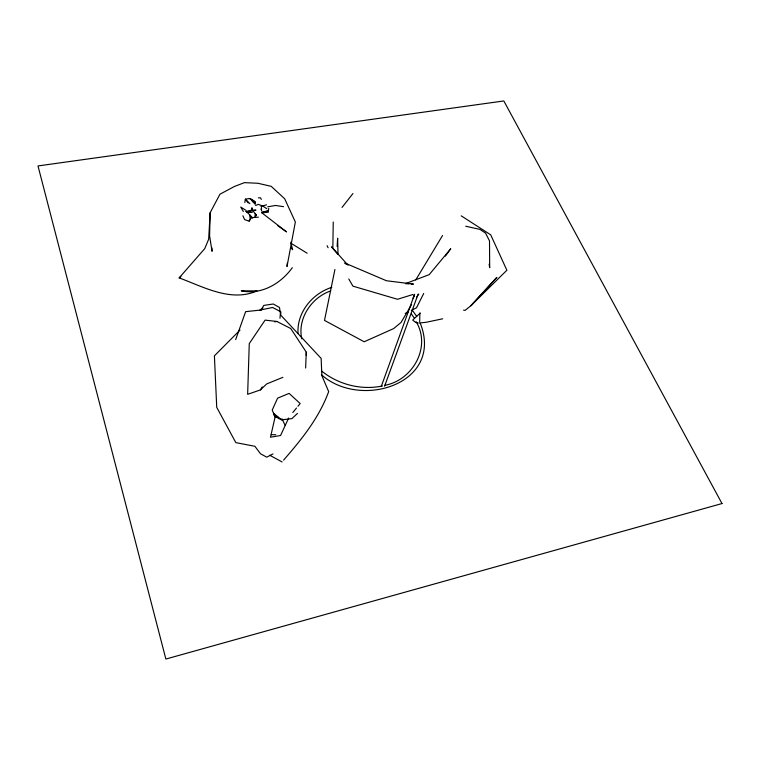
<?xml version="1.0" encoding="UTF-8"?>
<svg xmlns="http://www.w3.org/2000/svg" width="760" height="760" viewBox="0 0 760 760"><rect width="100%" height="100%" fill="white"/><g stroke="black" fill="none" stroke-linecap="round" stroke-linejoin="round"><path stroke-width="1.14" d="M332.851 247.751L333.25 222.034M251.892 208.439L251.864 210.121L246.876 212.192L246.173 211.451L251.864 210.121L255.968 210.149L253.878 210.539M419.672 321.746L419.872 313.11M287.299 263.102L287.005 266.532L295.355 221.996L284.705 198.797L271.206 186.333L257.887 183.264L244.454 182.637L234.308 186.532L219.934 194.218L210.14 212.762L209.598 235.951L212.049 251.322L211.879 247.817M298.034 333.269C296.799 312.351 312.369 293.502 331.787 287.346M306.166 355.262L306.28 352.174L290.728 328.5L276.868 321.461L265.088 320.122L249.27 343.587L247.646 394.326L260.404 389.909L266.674 383.933L282.91 377.321M305.624 368.03L306.28 352.174M210.14 212.762L208.667 239.21L204.744 248.624L179.16 277.894C203.699 286.947 230.898 302.394 257.022 290.918L241.262 290.833C261.449 295.165 280.725 283.651 292.324 267.71M337.126 246.401L337.62 238.203L338.019 254.391L331.512 246.867L348.042 265.202M279.984 318.25L280.383 313.548L279.49 307.477L273.239 304L263.758 305.425L260.917 310.45M268.717 208.373L268.29 212.22L261.896 212.857L286.529 231.895L277.827 225.72M244.834 202.587L245.347 199.177L249.498 198.493L254.23 200.963L255.522 202.568L250.686 199.111L255.274 204.117L251.218 199.614L253.669 202.54M261.07 209.845L261.449 207.718L261.592 211.014M334.923 269.486L324.501 320.397L364.173 341.772L393.661 328.577L401.062 322.43L411.549 304.637M235.676 339.615L245.632 311.666L259.853 310.118L272.612 307.467L280.858 311.809L280.697 315.087L321.147 358.397L321.851 375.62L328.672 391.609C319.058 417.924 301.691 439.327 283.594 460.113M414.637 294.281L413.183 298.262L414.409 294.966M381.301 386.365L414.476 294.557M384.588 386.203L418.066 294.281M288.638 418.028L280.563 435.499L270.484 437.228L275.12 416.926L272.213 410.096L277.58 398.183L289.104 393.385L300.172 403.56L297.967 406.248M423.709 293.464L416.499 307.791L411.369 310.356M242.886 215.811L244.663 219.63L249.147 221.122L250.211 219.232L249.708 214.814L246.173 211.451L251.588 212.382L246.173 211.451M415.748 279.927L442.548 235.524M260.404 389.909L262.248 386.906M249.147 221.122L251.313 217.626L258.409 217.17M416.831 296.923L418.817 294.025M445.379 256.082L450.747 248.729L429.181 274.654L405.403 283.67L408.851 283.851M256.358 215.298L254.876 217.236L255.303 213.636L256.358 215.298L253.412 211.356L251.408 212.468M342.028 207.432L352.934 193.562M292.799 412.519L296.485 408.044M240.017 330.068L214.405 355.832L216.733 407.36L235.828 442.624L254.904 446.3L260.499 453.777L266.75 457.168L272.973 453.91M297.483 413.392L291.973 418.599L281.656 419.852L278.217 418.256L273.666 414.741M420.223 313.015L412.699 320.112L415.691 322.459L417.829 322.848M179.16 277.894L180.927 276.402M259.853 310.118L262.884 307.933M405.222 313.433L408.291 311.894M255.559 205.494L258.257 204.383L262.608 205.941L266.836 208.715M330.695 290.918C311.381 297.521 297.312 318.791 301.758 338.789M412.946 294.49L397.527 299.278L352.906 286.14L348.773 278.958M260.937 206.445L266.484 204.829M384.636 385.349C412.509 380.465 431.49 347.367 416.166 321.689M261.563 212.743L267.881 210.976L262.476 211.916M442.7 318.791L426.198 322.278L418.902 323.038M267.691 206.825L275.528 205.457L283.547 206.673M274.645 321.831L276.868 321.461M382.441 385.976C361.228 390.431 338.342 384.588 321.547 370.975M258.343 197.885L260.462 197.771L261.345 199.405M271.282 434.701L275.738 434.72M411.151 283.974L413.459 284.098L386.479 280.753L344.745 262.979L346.36 264.356M274.873 416.831L278.131 417.344M463.581 310.118L465.082 310.403L470.962 305.662L506.872 270.247L490.722 234.84L461.197 215.821M465.719 226.233L479.997 229.406L485.573 233.12L489.506 240.891L489.687 267.672L489.126 264.271M269.752 455.259L282.131 461.966M249.498 198.493L253.602 201.02L250.686 199.111M291.156 243.362L307.173 253.241M245.965 210.349L240.72 207.052L243.342 211.489M321.537 374.832C360.62 409.706 443.897 383.791 420.356 323.399M254.239 201.533L255.522 202.568M273.685 413.326L281.656 419.852M249.869 203.651L245.347 199.177L248.263 202.92M249.708 214.814L252.652 217.977L251.313 217.626L250.24 215.755M291.223 247.865L292.572 249.688L290.805 242.145M412.395 310.279L416.746 316.483M411.359 313.927L414.248 318.003M281.951 418.731L285.095 425.267M327.085 245.689L328.101 247.741M251.911 207.594L252.519 209.684M496.764 277.485L470.962 305.662L496.764 277.485M722 503.547L165.87 659.053L38 165.936L503.823 100.947L722 503.547"/></g></svg>
